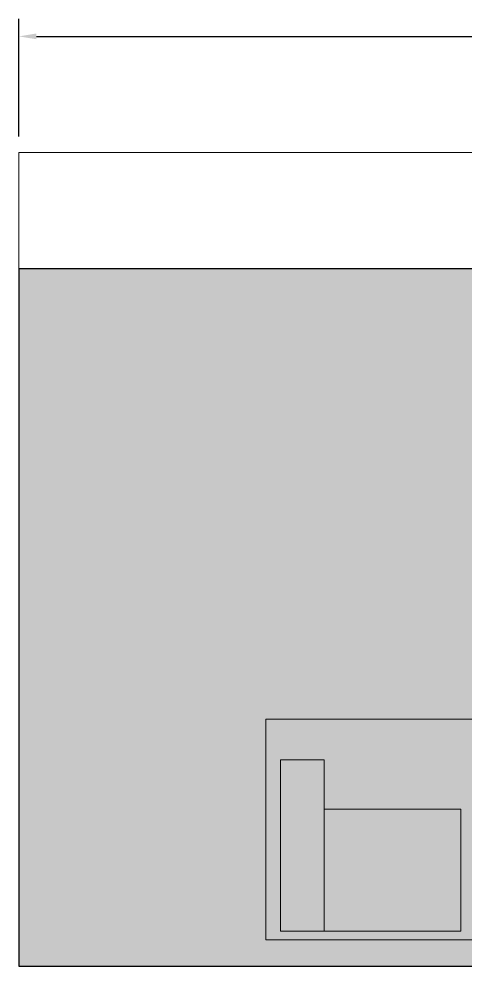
# Model space of a CAD drawing. Header units: millimetres. Extents: x -1336 to 24201, y -1370 to 16142.
# Drawn here: x 15000 to 16535, y 0 to 3260 of the extents above; entities that cross this region are included whole.
import ezdxf

# ---------------------------------------------------------------- set-up
doc = ezdxf.new("R2010")
doc.units = ezdxf.units.MM
for name, color, linetype, lineweight in [('A-ANNO-TEXT', 7, 'Continuous', 13), ('A-ELEVATION', 7, 'Continuous', 13), ('A-FURN-VIP', 7, 'Continuous', 13), ('A-WALL-NEW', 7, 'Continuous', 25)]:
    doc.layers.add(name, color=color, linetype=linetype, lineweight=lineweight)

msp = doc.modelspace()

# ---------------------------------------------------------------- hatches: boundary and pattern name
at = {"layer": 'A-ANNO-TEXT'}
h = msp.add_hatch(color=7, dxfattribs=at)
h.paths.add_polyline_path([(15554.2, 2015), (15540.4, 2015), (15540.4, 2107.1), (15540.1, 2107.1), (15508.4, 2015), (15495.3, 2015), (15463.8, 2108.6), (15463.4, 2108.6), (15463.4, 2015), (15449.6, 2015), (15449.6, 2125), (15471.3, 2125), (15497.4, 2047.1), (15497.9, 2045.5), (15498.4, 2044), (15498.9, 2042.6), (15499.3, 2041.2), (15499.7, 2039.9), (15500.1, 2038.7), (15500.5, 2037.6), (15500.8, 2036.6), (15501.1, 2035.6), (15501.4, 2034.7), (15501.6, 2033.8), (15501.8, 2033.1), (15502, 2032.4), (15502.2, 2031.8), (15502.3, 2031.3), (15502.4, 2030.8), (15502.7, 2030.8), (15502.9, 2031.6), (15503.2, 2032.5), (15503.5, 2033.4), (15503.8, 2034.3), (15504.1, 2035.3), (15504.5, 2036.3), (15504.8, 2037.3), (15505.2, 2038.4), (15505.5, 2039.6), (15505.9, 2040.7), (15506.3, 2041.9), (15506.7, 2043.1), (15507.2, 2044.4), (15507.6, 2045.7), (15508.1, 2047.1), (15508.5, 2048.5), (15534.8, 2125), (15554.2, 2125), (15554.2, 2015)])
h.paths.add_polyline_path([(15668.5, 2015), (15652.1, 2015), (15639.2, 2048.5), (15593.3, 2048.5), (15581.1, 2015), (15565.7, 2015), (15608, 2125), (15623.6, 2125), (15668.5, 2015)])
h.paths.add_polyline_path([(15634.7, 2060), (15633.9, 2062.2), (15633.1, 2064.4), (15632.3, 2066.4), (15631.6, 2068.5), (15630.8, 2070.4), (15630.1, 2072.3), (15629.4, 2074.2), (15628.7, 2075.9), (15628.1, 2077.7), (15627.5, 2079.3), (15626.9, 2080.9), (15626.3, 2082.5), (15625.7, 2083.9), (15625.2, 2085.4), (15624.7, 2086.7), (15624.2, 2088), (15623.7, 2089.3), (15623.3, 2090.4), (15622.9, 2091.5), (15622.5, 2092.6), (15622.1, 2093.6), (15621.7, 2094.5), (15621.4, 2095.4), (15621.1, 2096.2), (15620.8, 2097), (15620.6, 2097.7), (15620.3, 2098.3), (15620.1, 2098.9), (15619.9, 2099.4), (15619.8, 2099.9), (15619.6, 2100.2), (15619.5, 2100.6), (15619.1, 2101.8), (15618.6, 2103.2), (15618.2, 2104.7), (15617.7, 2106.2), (15617.2, 2107.9), (15616.7, 2109.7), (15616.2, 2111.5), (15615.7, 2113.5), (15615.3, 2113.5), (15614.8, 2110.8), (15614.2, 2108.1), (15613.5, 2105.4), (15612.9, 2102.8), (15612.1, 2100.3), (15611.4, 2097.8), (15610.5, 2095.3), (15609.7, 2093), (15597.4, 2060), (15634.7, 2060)])
h.paths.add_polyline_path([(15758.9, 2111.9), (15722.5, 2111.9), (15722.5, 2015), (15707.8, 2015), (15707.8, 2111.9), (15671.7, 2111.9), (15671.7, 2125), (15758.9, 2125), (15758.9, 2111.9)])
h.paths.add_polyline_path([(15852.7, 2111.9), (15816.3, 2111.9), (15816.3, 2015), (15801.7, 2015), (15801.7, 2111.9), (15765.6, 2111.9), (15765.6, 2125), (15852.7, 2125), (15852.7, 2111.9)])
h.paths.add_polyline_path([(15950.4, 2015), (15868.3, 2015), (15868.3, 2125), (15947.9, 2125), (15947.9, 2111.9), (15882.8, 2111.9), (15882.8, 2078.3), (15943.7, 2078.3), (15943.7, 2065.3), (15882.8, 2065.3), (15882.8, 2028.1), (15950.4, 2028.1), (15950.4, 2015)])
h.paths.add_polyline_path([(16013.1, 2125), (16054.6, 2125), (16057, 2125), (16059.4, 2124.9), (16061.6, 2124.9), (16063.8, 2124.8), (16065.9, 2124.6), (16067.8, 2124.5), (16069.7, 2124.3), (16071.6, 2124), (16073.3, 2123.7), (16075, 2123.3), (16076.7, 2122.9), (16078.4, 2122.3), (16080, 2121.6), (16081.6, 2120.8), (16083.2, 2119.9), (16084.7, 2119), (16086.2, 2117.9), (16087.6, 2116.7), (16088.9, 2115.5), (16090.1, 2114.1), (16091.2, 2112.7), (16092.2, 2111.2), (16093.1, 2109.6), (16093.9, 2107.9), (16094.6, 2106.1), (16095.3, 2104.3), (16095.8, 2102.5), (16096.3, 2100.7), (16096.6, 2098.8), (16096.8, 2097), (16097, 2095.1), (16097, 2093.2), (16097, 2091.3), (16096.9, 2089.5), (16096.7, 2087.7), (16096.4, 2085.9), (16096.1, 2084.3), (16095.7, 2082.6), (16095.2, 2081), (16094.6, 2079.5), (16093.9, 2078), (16093.2, 2076.5), (16092.4, 2075.1), (16091.5, 2073.7), (16090.6, 2072.4), (16089.5, 2071.2), (16088.4, 2069.9), (16087.2, 2068.8), (16086, 2067.6), (16084.6, 2066.6), (16083.1, 2065.6), (16081.6, 2064.7), (16080, 2063.9), (16078.2, 2063.2), (16076.4, 2062.5), (16074.5, 2061.9), (16072.5, 2061.3), (16070.4, 2060.9), (16068.2, 2060.5), (16065.9, 2060.1), (16063.5, 2059.9), (16061.1, 2059.7), (16058.5, 2059.6), (16055.8, 2059.6), (16027.7, 2059.6), (16027.7, 2015), (16013.1, 2015), (16013.1, 2125)])
h.paths.add_polyline_path([(16027.7, 2072.6), (16056, 2072.6), (16057.6, 2072.6), (16059.1, 2072.7), (16060.6, 2072.8), (16062.1, 2072.9), (16063.5, 2073.1), (16064.8, 2073.3), (16066.1, 2073.6), (16067.3, 2073.9), (16068.5, 2074.2), (16069.7, 2074.6), (16070.8, 2075), (16071.8, 2075.5), (16072.8, 2075.9), (16073.7, 2076.5), (16074.6, 2077), (16075.5, 2077.7), (16076.2, 2078.3), (16077, 2079), (16077.7, 2079.7), (16078.3, 2080.5), (16078.9, 2081.3), (16079.4, 2082.1), (16079.9, 2083), (16080.3, 2083.9), (16080.7, 2084.9), (16081, 2085.9), (16081.3, 2086.9), (16081.5, 2088), (16081.7, 2089.1), (16081.8, 2090.3), (16081.9, 2091.5), (16081.9, 2092.7), (16081.9, 2094.4), (16081.7, 2095.9), (16081.5, 2097.5), (16081.1, 2099), (16080.6, 2100.4), (16080, 2101.8), (16079.4, 2103.1), (16078.6, 2104.4), (16077.7, 2105.6), (16076.8, 2106.7), (16075.8, 2107.7), (16074.8, 2108.5), (16073.7, 2109.2), (16072.6, 2109.8), (16071.5, 2110.3), (16070.3, 2110.7), (16069, 2111), (16067.5, 2111.2), (16065.9, 2111.5), (16064.2, 2111.6), (16062.3, 2111.8), (16060.2, 2111.9), (16058, 2111.9), (16055.7, 2111.9), (16027.7, 2111.9), (16027.7, 2072.6)])
h.paths.add_polyline_path([(16206.4, 2015), (16190, 2015), (16177.1, 2048.5), (16131.2, 2048.5), (16119, 2015), (16103.6, 2015), (16145.9, 2125), (16161.6, 2125), (16206.4, 2015)])
h.paths.add_polyline_path([(16172.7, 2060), (16171.8, 2062.2), (16171, 2064.4), (16170.2, 2066.4), (16169.5, 2068.5), (16168.7, 2070.4), (16168, 2072.3), (16167.3, 2074.2), (16166.6, 2075.9), (16166, 2077.7), (16165.4, 2079.3), (16164.8, 2080.9), (16164.2, 2082.5), (16163.6, 2083.9), (16163.1, 2085.4), (16162.6, 2086.7), (16162.1, 2088), (16161.6, 2089.3), (16161.2, 2090.4), (16160.8, 2091.5), (16160.4, 2092.6), (16160, 2093.6), (16159.7, 2094.5), (16159.3, 2095.4), (16159, 2096.2), (16158.8, 2097), (16158.5, 2097.7), (16158.3, 2098.3), (16158, 2098.9), (16157.9, 2099.4), (16157.7, 2099.9), (16157.6, 2100.2), (16157.4, 2100.6), (16157, 2101.8), (16156.5, 2103.2), (16156.1, 2104.7), (16155.6, 2106.2), (16155.1, 2107.9), (16154.6, 2109.7), (16154.1, 2111.5), (16153.6, 2113.5), (16153.2, 2113.5), (16152.7, 2110.8), (16152.1, 2108.1), (16151.5, 2105.4), (16150.8, 2102.8), (16150, 2100.3), (16149.3, 2097.8), (16148.5, 2095.3), (16147.6, 2093), (16135.3, 2060), (16172.7, 2060)])
h.paths.add_polyline_path([(16235, 2015), (16220.4, 2015), (16220.4, 2125), (16235, 2125), (16235, 2015)])
h.paths.add_polyline_path([(16347.6, 2015), (16332.7, 2015), (16275.2, 2101.4), (16274.9, 2101.4), (16274.9, 2015), (16261.1, 2015), (16261.1, 2125), (16276, 2125), (16333.5, 2038.6), (16333.8, 2038.6), (16333.8, 2125), (16347.6, 2125), (16347.6, 2015)])
h.paths.add_polyline_path([(16450.4, 2111.9), (16414, 2111.9), (16414, 2015), (16399.4, 2015), (16399.4, 2111.9), (16363.3, 2111.9), (16363.3, 2125), (16450.4, 2125), (16450.4, 2111.9)])
at = {"layer": 'A-WALL-NEW'}
h = msp.add_hatch(color=9, dxfattribs=at)
h.dxf.hatch_style = 1
h.paths.add_polyline_path([(15000, 0), (18800, 0), (18800, 2400), (15000, 2400)])

# ---------------------------------------------------------------- linework, layer by layer
at = {"color": 7}
for p, q in [((15000, 2855), (15000, 3260)), ((15060, 3200), (18740, 3200))]:
    msp.add_line(p, q, dxfattribs=at)
at = {"color": 0, "linetype": 'ByBlock'}
msp.add_solid([(15060, 3190.1), (15000, 3200), (15060, 3209.9)], dxfattribs=at)
at = {"layer": 'A-ELEVATION'}
msp.add_lwpolyline([(15000, 0), (21450, 0), (21450, 2800), (15000, 2800)], close=True, dxfattribs=at)
at = {"layer": 'A-FURN-VIP'}
for points in [[(15850, 90), (18250, 90), (18250, 850), (15850, 850)], [(15900, 120), (16050, 120), (16050, 710), (15900, 710)], [(16050, 120), (16520, 120), (16520, 540), (16050, 540)]]:
    msp.add_lwpolyline(points, close=True, dxfattribs=at)
at = {"layer": 'A-WALL-NEW'}
msp.add_lwpolyline([(15000, 0), (18800, 0), (18800, 2400), (15000, 2400)], close=True, dxfattribs=at)
at = {"layer": 'Defpoints'}
for p in [(15000, 3200), (15000, 2800)]:
    msp.add_point(p, dxfattribs=at)

doc.saveas('drawing.dxf')
